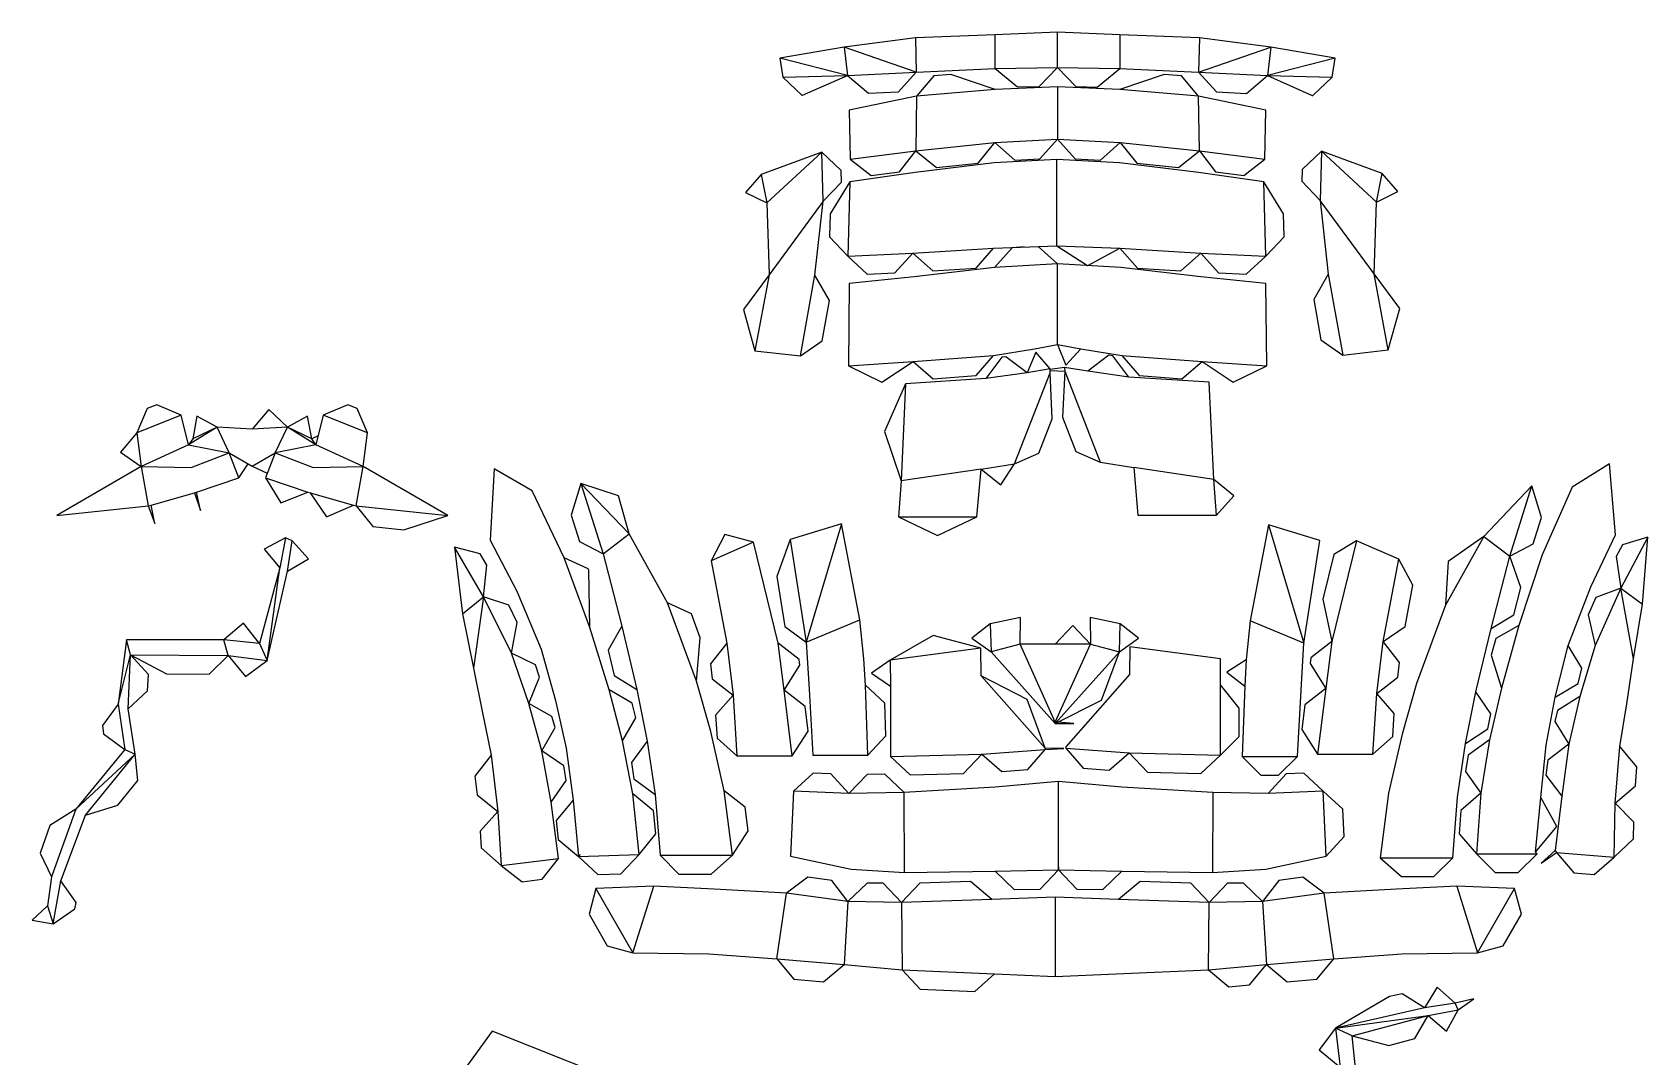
# Model space of a CAD drawing. Extents: x 10 to 441, y 14 to 800.
# Drawn here: x 10.5 to 440.8, y 527.2 to 800.1 of the extents above; entities that cross this region are included whole.
import ezdxf

# ---------------------------------------------------------------- set-up
doc = ezdxf.new("R2010")
doc.units = 0
doc.header["$MEASUREMENT"] = 0
for name, color, linetype in [('CutLine', 1, 'Continuous'), ('MountainLine', 5, 'Continuous'), ('ValleyLine', 5, 'Continuous')]:
    doc.layers.add(name, color=color, linetype=linetype)

msp = doc.modelspace()

# ---------------------------------------------------------------- linework, layer by layer
at = {"layer": 'CutLine', "linetype": 'Continuous'}
for p, q in [((226.68, 796.12), (209.6, 793.18)), ((245.7, 798.63), (226.68, 796.12)), ((266.91, 799.43), (245.7, 798.63)), ((283.53, 800.07), (266.91, 799.43)), ((300.15, 799.43), (283.53, 800.07)), ((321.36, 798.61), (300.15, 799.43)), ((340.39, 796.09), (321.36, 798.61)), ((357.47, 793.15), (340.39, 796.09)), ((209.6, 793.18), (210.36, 788.16)), ((356.7, 788.14), (357.47, 793.15)), ((210.36, 788.16), (215.46, 783.28)), ((215.63, 783.28), (227.59, 788.55)), ((227.59, 788.55), (233.18, 783.83)), ((241.18, 784.24), (245.92, 789.49)), ((245.92, 789.49), (266.91, 790.39)), ((250.57, 788.44), (246.02, 783.03)), ((255.16, 788.83), (250.57, 788.44)), ((266.94, 784.83), (255.16, 788.83)), ((266.91, 790.39), (272.91, 785.5)), ((278.62, 785.6), (283.53, 790.69)), ((283.53, 790.68), (288.43, 785.6)), ((294.15, 785.49), (300.15, 790.39)), ((300.15, 790.39), (321.13, 789.48)), ((311.95, 788.83), (300.16, 784.83)), ((316.54, 788.44), (311.95, 788.83)), ((321.09, 783.03), (316.54, 788.44)), ((321.13, 789.48), (325.87, 784.22)), ((333.88, 783.81), (339.47, 788.53)), ((339.47, 788.53), (351.43, 783.26)), ((351.59, 783.25), (356.7, 788.14)), ((215.46, 783.28), (215.63, 783.28)), ((233.18, 783.83), (241.18, 784.24)), ((283.55, 785.55), (266.94, 784.83)), ((272.91, 785.5), (278.62, 785.6)), ((300.16, 784.83), (283.55, 785.55)), ((288.43, 785.6), (294.15, 785.49)), ((325.87, 784.22), (333.88, 783.81)), ((351.43, 783.26), (351.59, 783.25)), ((246.02, 783.03), (228.04, 779.32)), ((228.04, 779.32), (228.34, 766.25)), ((339.07, 779.32), (321.09, 783.03)), ((338.78, 766.25), (339.07, 779.32)), ((262.45, 765.24), (266.88, 770.75)), ((266.88, 770.75), (272.14, 766.02)), ((278.82, 766.37), (283.55, 771.62)), ((283.55, 771.62), (288.29, 766.37)), ((294.98, 766.02), (300.23, 770.75)), ((300.23, 770.75), (304.66, 765.24)), ((220.79, 768.13), (204.6, 762.2)), ((225.9, 763.24), (220.79, 768.13)), ((228.34, 766.25), (233.93, 761.92)), ((241.44, 762.87), (245.77, 768.46)), ((245.77, 768.46), (251.29, 764.03)), ((283.36, 766.2), (266.69, 765.27)), ((272.14, 766.02), (278.82, 766.37)), ((300.03, 765.27), (283.36, 766.2)), ((288.29, 766.37), (294.98, 766.02)), ((315.82, 764.03), (321.33, 768.46)), ((321.33, 768.46), (325.66, 762.87)), ((333.19, 761.92), (338.78, 766.25)), ((353.84, 768.36), (348.72, 763.48)), ((370.02, 762.44), (353.84, 768.36)), ((204.6, 762.2), (200.45, 757.43)), ((225.97, 760.17), (225.9, 763.24)), ((245.61, 762.74), (228.21, 760.23)), ((233.93, 761.92), (241.44, 762.87)), ((266.69, 765.27), (245.61, 762.74)), ((251.29, 764.03), (262.45, 765.24)), ((321.1, 762.74), (300.03, 765.27)), ((304.66, 765.24), (315.82, 764.03)), ((338.51, 760.23), (321.1, 762.74)), ((325.66, 762.87), (333.19, 761.92)), ((348.72, 763.48), (348.65, 760.4)), ((374.17, 757.68), (370.02, 762.44)), ((200.45, 757.43), (206.11, 754.63)), ((221.09, 755.06), (225.97, 760.17)), ((228.21, 760.23), (222.98, 751.73)), ((343.74, 751.74), (338.51, 760.23)), ((348.65, 760.4), (353.54, 755.29)), ((368.52, 754.86), (374.17, 757.68)), ((206.11, 754.63), (206.7, 735.48)), ((218.94, 735.37), (221.09, 755.06)), ((353.54, 755.29), (355.68, 735.61)), ((367.92, 735.71), (368.52, 754.86)), ((222.98, 751.73), (222.81, 745.57)), ((343.91, 745.57), (343.74, 751.74)), ((222.81, 745.57), (227.67, 740.43)), ((339.04, 740.44), (343.91, 745.57)), ((227.67, 740.43), (232.89, 735.66)), ((240.26, 735.99), (245.04, 741.21)), ((245.04, 741.21), (250.35, 736.54)), ((261.86, 737.27), (266.53, 742.58)), ((266.53, 742.58), (283.35, 743.19)), ((271.46, 742.68), (266.77, 737.38)), ((274.7, 742.88), (271.46, 742.68)), ((283.57, 738.41), (278.37, 743.01)), ((283.36, 743.19), (291.54, 737.92)), ((291.65, 737.92), (300.19, 742.58)), ((300.19, 742.58), (304.86, 737.27)), ((316.38, 736.54), (321.69, 741.21)), ((321.69, 741.21), (326.46, 735.99)), ((333.82, 735.66), (339.04, 740.44)), ((232.89, 735.66), (240.26, 735.99)), ((266.77, 737.38), (245.38, 734.89)), ((250.35, 736.54), (261.86, 737.27)), ((300.38, 737.38), (283.57, 738.41)), ((321.77, 734.89), (300.38, 737.38)), ((304.86, 737.27), (316.38, 736.54)), ((326.46, 735.99), (333.82, 735.66)), ((206.7, 735.48), (199.91, 726.25)), ((222.81, 728.63), (218.94, 735.37)), ((228.09, 733.12), (227.84, 711.26)), ((245.38, 734.89), (228.09, 733.12)), ((339.06, 733.12), (321.77, 734.89)), ((339.31, 711.26), (339.06, 733.12)), ((355.68, 735.61), (351.81, 728.87)), ((374.71, 726.48), (367.92, 735.71)), ((220.89, 717.9), (222.81, 728.63)), ((351.81, 728.87), (353.73, 718.13)), ((199.91, 726.25), (202.95, 715.2)), ((371.67, 715.44), (374.71, 726.48)), ((202.95, 715.2), (215.09, 713.86)), ((215.09, 713.86), (220.89, 717.9)), ((266.48, 714), (277.42, 715.76)), ((277.75, 714.83), (275.45, 709.39)), ((277.42, 715.76), (283.57, 716.9)), ((281.63, 710.38), (277.75, 714.83)), ((283.57, 716.9), (285.74, 711.42)), ((285.74, 711.42), (289.73, 715.76)), ((289.73, 715.76), (300.68, 714)), ((353.73, 718.13), (359.54, 714.09)), ((359.54, 714.09), (371.67, 715.44)), ((227.84, 711.26), (236.79, 706.84)), ((236.79, 706.84), (245.09, 712.4)), ((245.09, 712.4), (250.44, 707.79)), ((261.86, 708.64), (266.48, 714)), ((268.72, 713.49), (264.48, 707.83)), ((269.8, 713.64), (268.72, 713.49)), ((275.45, 709.39), (269.8, 713.64)), ((281.58, 709.35), (281.63, 710.38)), ((285.41, 710.79), (281.62, 710.22)), ((291.6, 709.8), (285.41, 710.79)), ((297.25, 714.05), (291.6, 709.8)), ((298.33, 713.9), (297.25, 714.05)), ((302.57, 708.24), (298.33, 713.9)), ((300.68, 714), (305.29, 708.64)), ((316.7, 707.79), (322.06, 712.4)), ((322.06, 712.4), (330.36, 706.84)), ((330.36, 706.84), (339.31, 711.26)), ((243.07, 706.46), (237.49, 693.73)), ((264.48, 707.83), (243.07, 706.46)), ((250.44, 707.79), (261.86, 708.64)), ((282.16, 697.09), (281.58, 709.35)), ((281.61, 709.98), (285.46, 709.76)), ((285.46, 709.76), (284.88, 697.51)), ((323.97, 706.87), (302.57, 708.24)), ((305.29, 708.64), (316.7, 707.79)), ((325.15, 680.96), (323.97, 706.87)), ((41.09, 699.86), (38.32, 693.35)), ((43.6, 700.87), (41.09, 699.86)), ((50.11, 698.1), (43.6, 700.87)), ((52.04, 690.21), (50.11, 698.1)), ((54.26, 697.8), (53.2, 691.73)), ((59.67, 694.86), (54.26, 697.8)), ((73.45, 699.61), (69.03, 694.38)), ((78.39, 694.86), (73.45, 699.61)), ((83.8, 697.8), (78.39, 694.86)), ((84.87, 691.73), (83.8, 697.8)), ((87.95, 698.1), (86.02, 690.21)), ((94.46, 700.87), (87.95, 698.1)), ((96.97, 699.85), (94.46, 700.87)), ((99.74, 693.35), (96.97, 699.85)), ((284.88, 697.51), (288.45, 688.38)), ((38.32, 693.35), (33.92, 688.24)), ((69.03, 694.38), (59.67, 694.86)), ((98.6, 684.39), (99.74, 693.35)), ((237.49, 693.73), (241.9, 680.55)), ((278.6, 687.97), (282.16, 697.09)), ((53.2, 691.73), (52.04, 690.21)), ((86.6, 692.6), (84.87, 691.73)), ((39.45, 684.39), (16.95, 671.38)), ((33.92, 688.24), (39.45, 684.4)), ((62.91, 688.01), (69.03, 684.46)), ((65.48, 681.42), (67.92, 685.11)), ((69.03, 684.46), (73.05, 682.62)), ((75.15, 688.01), (72.59, 681.42)), ((121.11, 671.39), (98.61, 684.38)), ((268.46, 679.48), (272.12, 685.14)), ((272.12, 685.14), (278.6, 687.97)), ((288.45, 688.38), (294.93, 685.55)), ((294.93, 685.55), (303.84, 684.1)), ((430.57, 685.11), (420.62, 678.89)), ((432.22, 666.18), (430.57, 685.11)), ((54.18, 677.57), (65.48, 681.42)), ((72.59, 681.42), (76.62, 674.76)), ((133.52, 683.8), (132.44, 664.82)), ((143.65, 677.88), (133.52, 683.8)), ((156.6, 679.91), (154.01, 671.44)), ((166.63, 676.61), (156.6, 679.91)), ((241.9, 680.55), (241.15, 671.03)), ((262.06, 671.03), (263.21, 683.69)), ((263.21, 683.69), (268.46, 679.48)), ((303.84, 684.1), (304.98, 671.44)), ((330.51, 676.59), (325.15, 680.96)), ((42.1, 674.14), (53.63, 677.42)), ((53.63, 677.42), (55.25, 672.68)), ((55.25, 672.68), (54.18, 677.57)), ((76.62, 674.76), (83.88, 677.57)), ((83.88, 677.57), (84.43, 677.42)), ((84.43, 677.42), (88.83, 670.97)), ((152.13, 660.11), (143.65, 677.88)), ((169.42, 666.43), (166.63, 676.61)), ((325.9, 671.44), (330.51, 676.59)), ((409.91, 679.27), (397.09, 665.79)), ((412.49, 670.8), (409.91, 679.27)), ((420.62, 678.89), (412.69, 660.87)), ((16.95, 671.38), (41.35, 673.93)), ((41.35, 673.93), (43.08, 669.22)), ((43.08, 669.22), (42.1, 674.14)), ((88.83, 670.97), (95.97, 674.14)), ((95.97, 674.14), (96.71, 673.93)), ((96.71, 673.93), (101.16, 668.44)), ((109.46, 667.57), (121.11, 671.39)), ((154.01, 671.44), (156.23, 664.39)), ((304.98, 671.44), (325.9, 671.44)), ((101.16, 668.44), (109.46, 667.57)), ((226.05, 669.12), (212.33, 664.97)), ((230.9, 643.55), (226.05, 669.12)), ((241.15, 671.03), (251.6, 666.03)), ((251.6, 666.03), (262.06, 671.03)), ((339.76, 668.84), (334.9, 643.28)), ((353.47, 664.69), (339.76, 668.84)), ((410.28, 663.76), (412.49, 670.8)), ((77.91, 665.41), (72.25, 662.34)), ((79.66, 664.64), (77.91, 665.41)), ((83.99, 659.83), (79.66, 664.64)), ((129.76, 661.12), (122.93, 662.92)), ((122.93, 662.92), (125.05, 645.15)), ((132.44, 664.82), (139.48, 651.19)), ((156.23, 664.39), (162.49, 661.12)), ((179.62, 648.11), (169.42, 666.43)), ((194.9, 666.32), (191.3, 659.27)), ((202.53, 664.21), (194.9, 666.32)), ((209.12, 637.34), (202.53, 664.21)), ((212.33, 664.97), (208.82, 655.12)), ((349.17, 637.36), (353.47, 664.69)), ((363.21, 664.62), (357.16, 660.95)), ((374.44, 659.68), (363.21, 664.62)), ((397.09, 665.79), (387.62, 659.06)), ((404.01, 660.49), (410.28, 663.76)), ((425.61, 652.34), (432.22, 666.18)), ((434.01, 663.49), (432.37, 660.39)), ((440.76, 665.58), (434.01, 663.49)), ((439.38, 647.73), (440.76, 665.58)), ((72.25, 662.34), (76.42, 657.43)), ((78.44, 656.51), (83.99, 659.83)), ((131.53, 658.09), (129.76, 661.12)), ((158.54, 657.14), (152.13, 660.11)), ((162.49, 661.12), (167.49, 641.91)), ((191.3, 659.27), (195.45, 637.37)), ((357.16, 660.95), (354.25, 649.08)), ((378.23, 652.83), (374.44, 659.68)), ((387.62, 659.06), (386.89, 647.47)), ((407.01, 652.15), (404.01, 660.49)), ((412.69, 660.87), (406.43, 642.04)), ((432.37, 660.39), (433.6, 652.01)), ((76.42, 657.43), (70.97, 637.24)), ((73.02, 632.76), (78.44, 656.51)), ((130.64, 649.67), (131.53, 658.09)), ((158.68, 656.77), (158.54, 657.14)), ((158.97, 641.48), (158.68, 656.77)), ((208.82, 655.12), (210.91, 641.8)), ((139.48, 651.19), (145.97, 635.78)), ((376.13, 641.76), (378.23, 652.83)), ((405.12, 644.86), (407.01, 652.15)), ((419.59, 636.74), (425.61, 652.34)), ((433.6, 652.01), (426.99, 649.5)), ((137.35, 647.43), (130.64, 649.67)), ((139.63, 642.88), (137.35, 647.43)), ((186.04, 645.15), (179.62, 648.11)), ((354.25, 649.08), (356.62, 637.75)), ((386.89, 647.47), (379.17, 626.56)), ((426.99, 649.5), (424.9, 644.85)), ((437.01, 633.16), (439.38, 647.73)), ((66.73, 642.71), (61.47, 638.22)), ((70.97, 637.24), (66.73, 642.71)), ((125.05, 645.15), (128.02, 630.69)), ((138.13, 634.71), (139.63, 642.88)), ((164.12, 624.93), (158.97, 641.48)), ((167.49, 641.91), (163.88, 635.45)), ((188.4, 638.76), (186.04, 645.15)), ((210.91, 641.8), (216.63, 637.64)), ((232, 633.14), (230.9, 643.55)), ((265.64, 642.51), (260.75, 638.64)), ((273.68, 644.22), (265.64, 642.51)), ((273.57, 637.03), (273.68, 644.22)), ((287.66, 642.06), (282.94, 637.1)), ((292.31, 637.03), (287.66, 642.06)), ((292.21, 644.22), (292.31, 637.03)), ((300.26, 642.51), (292.21, 644.22)), ((305.15, 638.64), (300.26, 642.51)), ((334.9, 643.28), (333.81, 632.86)), ((370.28, 637.78), (376.13, 641.76)), ((395.02, 624.4), (399.03, 641.28)), ((399.03, 641.28), (405.12, 644.86)), ((406.43, 642.04), (400.27, 638.56)), ((424.9, 644.85), (426.75, 636.76)), ((35.53, 638.22), (33.33, 621.08)), ((61.47, 638.22), (35.53, 638.22)), ((187.34, 627.2), (188.4, 638.76)), ((195.45, 637.37), (191.09, 631.8)), ((214.72, 633.02), (209.12, 637.34)), ((216.63, 637.64), (217.37, 625.07)), ((250.42, 639.39), (239.01, 632.84)), ((263.15, 636.04), (250.42, 639.39)), ((260.75, 638.64), (265.85, 635.07)), ((282.94, 637.1), (273.57, 637.03)), ((300.04, 635.07), (305.15, 638.64)), ((348.42, 624.79), (349.17, 637.36)), ((356.62, 637.75), (351.02, 633.44)), ((374.65, 632.22), (370.28, 637.78)), ((400.27, 638.56), (399.05, 634.16)), ((41.37, 628.99), (36.6, 634.21)), ((36.6, 634.21), (46.21, 629.14)), ((57.59, 629.06), (62.62, 634.03)), ((62.62, 634.03), (67.22, 628.43)), ((67.22, 628.43), (73.02, 632.76)), ((144.48, 631.6), (138.13, 634.71)), ((145.97, 635.78), (149.84, 622.11)), ((163.88, 635.45), (165.46, 628.75)), ((214.92, 631.49), (214.72, 633.02)), ((232.36, 626.18), (232, 633.14)), ((239.01, 632.84), (234.03, 629.31)), ((263.24, 628.6), (263.15, 636.04)), ((265.85, 635.07), (282.93, 615.95)), ((295.23, 622.18), (300.04, 635.07)), ((302.85, 636.39), (302.77, 628.95)), ((327, 633.18), (302.85, 636.39)), ((326.95, 626.21), (327, 633.18)), ((333.81, 632.86), (328.63, 629.64)), ((351.02, 633.44), (350.82, 631.9)), ((399.05, 634.16), (401.78, 625.33)), ((423.23, 630.66), (419.59, 636.74)), ((426.75, 636.76), (422.71, 623.13)), ((435.17, 621.19), (437.01, 633.16)), ((41.18, 624.66), (41.37, 628.99)), ((46.21, 629.14), (57.59, 629.06)), ((128.02, 630.69), (130.35, 618.81)), ((142.72, 621.26), (145.6, 628.32)), ((145.6, 628.32), (144.48, 631.6)), ((165.46, 628.75), (171.48, 625.04)), ((191.09, 631.8), (191.57, 627.86)), ((210.73, 624.85), (214.92, 631.49)), ((234.03, 629.31), (239.06, 625.87)), ((275.48, 622.32), (263.24, 628.6)), ((302.77, 628.95), (285.76, 609.76)), ((328.63, 629.64), (333.44, 625.9)), ((350.82, 631.9), (355, 625.26)), ((368.6, 623.91), (374.17, 628.27)), ((374.17, 628.27), (374.65, 632.22)), ((422.21, 626.59), (423.23, 630.66)), ((35.96, 619.89), (41.18, 624.66)), ((170.22, 621.35), (164.12, 624.93)), ((171.48, 625.04), (174.26, 611.26)), ((191.2, 613.77), (187.34, 627.2)), ((191.57, 627.86), (197.14, 623.5)), ((216.31, 620.51), (210.73, 624.85)), ((217.37, 625.07), (218.34, 607.47)), ((237.54, 621.37), (232.36, 626.18)), ((239.06, 625.87), (239.06, 607.15)), ((331.95, 620.03), (326.95, 626.21)), ((333.44, 625.9), (332.75, 607.19)), ((347.45, 607.19), (348.42, 624.79)), ((355, 625.26), (349.42, 620.92)), ((379.17, 626.56), (375.32, 613.13)), ((398.94, 618.51), (395.02, 624.4)), ((401.78, 625.33), (398.66, 611.63)), ((416.15, 622.95), (422.21, 626.59)), ((33.33, 621.08), (29.11, 615.4)), ((37.81, 607.77), (35.96, 619.89)), ((148.88, 617.79), (142.72, 621.26)), ((149.84, 622.11), (152.7, 609.38)), ((171.24, 617.43), (170.22, 621.35)), ((197.14, 623.5), (192.47, 618.19)), ((217.13, 613.89), (216.31, 620.51)), ((237.86, 612.65), (237.54, 621.37)), ((280.24, 609.41), (275.48, 622.32)), ((282.95, 615.95), (295.23, 622.18)), ((331.95, 612.49), (331.95, 620.03)), ((349.42, 620.92), (348.6, 614.3)), ((373.27, 618.6), (368.6, 623.91)), ((413.68, 610.14), (416.15, 622.95)), ((422.71, 623.13), (416.7, 619.41)), ((433.31, 609.78), (435.17, 621.19)), ((29.11, 615.4), (29.44, 613.21)), ((130.35, 618.81), (132.69, 607.49)), ((149.7, 614.86), (148.88, 617.79)), ((167.66, 611.33), (171.24, 617.43)), ((192.47, 618.19), (192.86, 612.03)), ((282.93, 615.95), (282.95, 615.95)), ((282.94, 616.33), (282.95, 615.95)), ((282.95, 615.95), (287.93, 615.98)), ((287.93, 615.98), (283.61, 616.28)), ((372.87, 612.44), (373.27, 618.6)), ((398.14, 614.54), (398.94, 618.51)), ((416.7, 619.41), (416.01, 616.45)), ((416.01, 616.45), (419.73, 610.44)), ((29.44, 613.21), (35.11, 609)), ((146.22, 608.7), (149.7, 614.86)), ((170.41, 597.16), (167.66, 611.33)), ((174.26, 611.26), (170.06, 605.57)), ((194.74, 597.99), (191.2, 613.77)), ((192.86, 612.03), (198.17, 607.36)), ((212.9, 607.36), (217.13, 613.89)), ((233.05, 607.47), (237.86, 612.65)), ((326.95, 607.49), (331.95, 612.49)), ((348.6, 614.3), (352.83, 607.77)), ((367.56, 607.77), (372.87, 612.44)), ((375.32, 613.13), (371.76, 597.35)), ((392.25, 610.63), (398.14, 614.54)), ((398.66, 611.63), (392.92, 607.5)), ((35.11, 609), (22.01, 593.08)), ((38.53, 600.73), (37.81, 607.77)), ((132.69, 607.49), (128.31, 601.93)), ((152.01, 604.64), (146.22, 608.7)), ((152.7, 609.38), (154.52, 595.53)), ((198.17, 607.36), (212.9, 607.36)), ((218.34, 607.47), (233.05, 607.47)), ((239.06, 607.15), (244.32, 602.28)), ((258.48, 602.63), (263.35, 607.76)), ((263.35, 607.76), (268.71, 603.14)), ((275.63, 603.66), (280.24, 609.02)), ((285.24, 609.26), (280.24, 609.41)), ((280.24, 609.02), (285.24, 609.26)), ((285.76, 609.76), (285.75, 609.37)), ((285.75, 609.37), (290.37, 604.01)), ((297.3, 603.49), (302.66, 608.1)), ((302.66, 608.1), (307.53, 602.98)), ((321.69, 602.62), (326.95, 607.49)), ((332.75, 607.19), (337.75, 602.19)), ((342.45, 602.19), (347.45, 607.19)), ((352.83, 607.77), (367.56, 607.77)), ((390.09, 596.35), (392.25, 610.63)), ((392.92, 607.5), (392.21, 603.12)), ((412.29, 596.24), (413.68, 610.14)), ((419.73, 610.44), (414.12, 606.14)), ((437.91, 604.41), (433.31, 609.78)), ((152.7, 600.73), (152.01, 604.64)), ((170.06, 605.57), (170.72, 601.19)), ((218.44, 602.69), (213.24, 597.9)), ((223.17, 602.5), (218.44, 602.69)), ((227.96, 597.3), (223.17, 602.5)), ((237.58, 602.46), (232.87, 602.38)), ((242.67, 597.55), (237.58, 602.46)), ((244.32, 602.28), (258.48, 602.63)), ((268.71, 603.14), (275.63, 603.66)), ((290.37, 604.01), (297.3, 603.49)), ((307.53, 602.98), (321.69, 602.62)), ((344.43, 602.5), (339.64, 597.3)), ((349.16, 602.69), (344.43, 602.5)), ((354.36, 597.9), (349.16, 602.69)), ((392.21, 603.12), (396.34, 597.38)), ((414.12, 606.14), (413.6, 602.2)), ((437.51, 599.35), (437.91, 604.41)), ((33.2, 594.18), (38.53, 600.73)), ((128.31, 601.93), (128.92, 596.9)), ((148.64, 594.94), (152.7, 600.73)), ((170.72, 601.19), (176.41, 596.99)), ((232.87, 602.38), (227.96, 597.3)), ((266.93, 598.97), (242.67, 597.55)), ((283.8, 600.48), (266.93, 598.97)), ((300.68, 598.97), (283.8, 600.48)), ((324.94, 597.55), (300.68, 598.97)), ((337.75, 602.19), (342.45, 602.19)), ((413.6, 602.2), (417.89, 596.59)), ((432.14, 594.76), (437.51, 599.35)), ((24.58, 591.5), (33.2, 594.18)), ((128.92, 596.9), (134.47, 592.52)), ((150.63, 580.01), (148.64, 594.94)), ((154.52, 595.53), (150.03, 590.07)), ((175.91, 592.7), (170.41, 597.16)), ((176.41, 596.99), (177.68, 580.82)), ((200.35, 593.68), (194.74, 597.99)), ((213.24, 597.9), (212.45, 580.61)), ((339.64, 597.3), (324.94, 597.55)), ((359.58, 593.13), (354.36, 597.9)), ((371.76, 597.35), (369.52, 580.19)), ((388.82, 580.19), (390.09, 596.35)), ((396.34, 597.38), (390.99, 592.76)), ((416.57, 588.49), (412.29, 596.24)), ((417.89, 596.59), (416.13, 582.08)), ((437.04, 589.67), (432.14, 594.76)), ((22.01, 593.08), (15.15, 588.76)), ((18.08, 574.06), (24.58, 591.5)), ((134.47, 592.52), (129.78, 587.23)), ((150.03, 590.07), (150.52, 585.03)), ((176.55, 586.52), (175.91, 592.7)), ((201.18, 587.32), (200.35, 593.68)), ((359.91, 585.83), (359.58, 593.13)), ((390.99, 592.76), (390.53, 586.57)), ((436.96, 585.21), (437.04, 589.67)), ((15.15, 588.76), (12.52, 581.44)), ((129.78, 587.23), (130.05, 582.78)), ((172.1, 581.03), (176.55, 586.52)), ((196.99, 580.82), (201.18, 587.32)), ((355.14, 580.61), (359.91, 585.83)), ((390.53, 586.57), (395.15, 581.21)), ((410.89, 581.69), (416.57, 588.49)), ((12.52, 581.44), (15.53, 575.05)), ((130.05, 582.78), (135.34, 578.09)), ((150.52, 585.03), (155.98, 580.54)), ((167.25, 575.88), (172.1, 581.03)), ((395.15, 581.21), (400.15, 576.21)), ((406.28, 576.21), (411.28, 581.21)), ((411.28, 581.21), (410.89, 581.69)), ((416.13, 582.08), (412.4, 578.73)), ((412.4, 578.73), (416.51, 581.59)), ((416.51, 581.59), (421.07, 576.19)), ((431.87, 580.3), (436.96, 585.21)), ((135.34, 578.09), (140.92, 573.75)), ((146.3, 574.43), (150.63, 580.01)), ((155.98, 580.54), (161.13, 575.69)), ((177.68, 580.82), (182.68, 575.82)), ((191.31, 575.82), (196.99, 580.82)), ((212.45, 580.61), (228.58, 577.12)), ((228.58, 577.12), (242.81, 576.22)), ((278.9, 571.83), (283.79, 576.94)), ((283.79, 577.29), (283.8, 577.69)), ((283.8, 577.29), (283.79, 577.29)), ((283.79, 577.29), (283.8, 577.29)), ((283.79, 576.94), (283.81, 576.94)), ((283.8, 577.29), (283.81, 576.94)), ((283.81, 576.94), (288.7, 571.83)), ((324.8, 576.22), (339.02, 577.12)), ((339.02, 577.12), (355.14, 580.61)), ((369.52, 580.19), (375.2, 575.19)), ((383.82, 575.19), (388.82, 580.19)), ((426.47, 575.74), (431.87, 580.3)), ((15.53, 575.05), (14.53, 567.39)), ((22.1, 568.24), (18.08, 574.06)), ((140.92, 573.75), (146.3, 574.43)), ((176.01, 572.63), (160.61, 571.97)), ((161.13, 575.69), (167.25, 575.88)), ((192.11, 571.83), (176.01, 572.63)), ((182.68, 575.82), (191.31, 575.82)), ((217.01, 575), (211.39, 570.71)), ((223.45, 574.14), (217.01, 575)), ((227.74, 568.52), (223.45, 574.14)), ((232.83, 573.44), (227.74, 568.52)), ((237.09, 573.37), (232.83, 573.44)), ((242, 568.28), (237.09, 573.37)), ((246.85, 573.43), (242, 568.28)), ((242.81, 576.22), (266.91, 576.57)), ((260.33, 573.84), (246.85, 573.43)), ((266.09, 569.01), (260.33, 573.84)), ((266.91, 576.57), (272.02, 571.68)), ((295.58, 571.68), (300.69, 576.57)), ((305.59, 573.84), (299.83, 569.01)), ((300.69, 576.57), (324.8, 576.22)), ((319.09, 573.43), (305.59, 573.84)), ((323.93, 568.28), (319.09, 573.43)), ((328.85, 573.37), (323.93, 568.28)), ((333.1, 573.44), (328.85, 573.37)), ((338.18, 568.52), (333.1, 573.44)), ((342.47, 574.14), (338.18, 568.52)), ((348.92, 575), (342.47, 574.14)), ((354.54, 570.71), (348.92, 575)), ((389.92, 572.63), (373.81, 571.84)), ((375.2, 575.19), (383.82, 575.19)), ((405.32, 571.97), (389.92, 572.63)), ((400.15, 576.21), (406.28, 576.21)), ((421.07, 576.19), (426.47, 575.74)), ((21.79, 566.54), (22.1, 568.24)), ((160.61, 571.97), (158.77, 565.14)), ((211.39, 570.71), (192.11, 571.83)), ((282.96, 569.66), (266.09, 569.01)), ((272.02, 571.68), (278.9, 571.83)), ((299.83, 569.01), (282.96, 569.66)), ((288.7, 571.83), (295.58, 571.68)), ((373.81, 571.84), (354.54, 570.71)), ((407.16, 565.15), (405.32, 571.97)), ((14.53, 567.39), (10.45, 563.54)), ((15.97, 562.53), (21.79, 566.54)), ((158.77, 565.14), (163.63, 556.68)), ((402.3, 556.69), (407.16, 565.15)), ((10.45, 563.54), (15.97, 562.53)), ((163.63, 556.68), (170.46, 554.84)), ((395.47, 554.84), (402.3, 556.69)), ((170.46, 554.84), (190.69, 554.54)), ((190.69, 554.54), (208.77, 553.24)), ((208.77, 553.24), (213.32, 547.83)), ((221.24, 547.15), (226.69, 551.7)), ((226.69, 551.7), (242.17, 550.36)), ((334.68, 546.28), (339.23, 551.7)), ((339.23, 551.7), (344.69, 547.15)), ((352.61, 547.83), (357.16, 553.24)), ((357.16, 553.24), (375.25, 554.54)), ((375.25, 554.54), (395.47, 554.84)), ((213.32, 547.83), (221.24, 547.15)), ((242.17, 550.36), (246.95, 545.15)), ((261.51, 544.51), (266.73, 549.29)), ((266.73, 549.29), (282.96, 548.58)), ((282.96, 548.58), (299.2, 549.29)), ((299.2, 549.29), (323.76, 550.36)), ((323.76, 550.36), (329.17, 545.81)), ((344.69, 547.15), (352.61, 547.83)), ((246.95, 545.15), (261.51, 544.51)), ((329.17, 545.81), (334.68, 546.28)), ((371.97, 543.17), (357.59, 534.77)), ((375.36, 543.94), (371.97, 543.17)), ((381.34, 540.18), (375.36, 543.94)), ((384.67, 545.74), (381.34, 540.18)), ((389.48, 541.4), (384.67, 545.74)), ((394.44, 542.55), (389.48, 541.4)), ((390.25, 539.66), (394.44, 542.55)), ((378.75, 532.04), (382.27, 538.17)), ((382.27, 538.17), (387.18, 534)), ((387.18, 534), (390.25, 539.66)), ((132.98, 534.02), (112.65, 505.97)), ((223.29, 498.02), (132.98, 534.02)), ((357.59, 534.77), (353.26, 528.97)), ((362.07, 532.72), (371.79, 530.16)), ((363.05, 523.22), (362.07, 532.72)), ((371.79, 530.16), (378.75, 532.04)), ((353.26, 528.97), (358.85, 524.37))]:
    msp.add_line(p, q, dxfattribs=at)
at = {"layer": 'MountainLine', "linetype": 'Continuous'}
for p, q in [((226.68, 796.12), (227.59, 788.55)), ((245.7, 798.63), (245.92, 789.49)), ((266.91, 790.39), (266.91, 799.43)), ((283.53, 791.07), (283.53, 800.07)), ((300.15, 799.43), (300.15, 790.39)), ((321.36, 798.61), (321.13, 789.48)), ((340.39, 796.09), (339.47, 788.53)), ((210.36, 788.16), (227.59, 788.55)), ((227.59, 788.55), (245.92, 789.49)), ((266.91, 790.39), (283.53, 790.69)), ((283.53, 790.69), (283.53, 791.07)), ((283.53, 790.69), (300.15, 790.39)), ((321.13, 789.48), (339.47, 788.53)), ((339.47, 788.53), (356.7, 788.14)), ((266.94, 784.83), (246.02, 783.03)), ((283.55, 785.55), (283.55, 771.97)), ((321.09, 783.03), (300.16, 784.83)), ((246.02, 783.03), (245.77, 768.46)), ((321.33, 768.46), (321.09, 783.03)), ((245.77, 768.46), (266.88, 770.75)), ((266.88, 770.75), (283.55, 771.62)), ((283.55, 771.97), (283.55, 771.62)), ((283.55, 771.62), (300.23, 770.75)), ((300.23, 770.75), (321.33, 768.46)), ((206.11, 754.63), (220.79, 768.13)), ((221.09, 755.06), (220.79, 768.13)), ((228.34, 766.25), (245.77, 768.46)), ((283.36, 743.69), (283.36, 766.2)), ((321.33, 768.46), (338.78, 766.25)), ((353.84, 768.36), (353.54, 755.29)), ((353.84, 768.36), (368.52, 754.86)), ((204.6, 762.2), (206.11, 754.63)), ((368.52, 754.86), (370.02, 762.44)), ((228.21, 760.23), (227.67, 740.43)), ((339.04, 740.44), (338.51, 760.23)), ((221.09, 755.06), (206.7, 735.48)), ((367.92, 735.71), (353.54, 755.29)), ((227.67, 740.43), (245.04, 741.21)), ((245.04, 741.21), (266.53, 742.58)), ((283.36, 743.19), (283.36, 743.69)), ((283.36, 743.19), (300.19, 742.58)), ((300.19, 742.58), (321.69, 741.21)), ((321.69, 741.21), (339.04, 740.44)), ((283.57, 738.41), (266.77, 737.38)), ((283.57, 737.05), (283.57, 738.41)), ((283.57, 716.9), (283.57, 737.05)), ((206.7, 735.48), (202.95, 715.2)), ((215.09, 713.86), (218.94, 735.37)), ((355.68, 735.61), (359.54, 714.09)), ((371.67, 715.44), (367.92, 735.71)), ((283.57, 716.9), (289.73, 715.76)), ((227.84, 711.26), (245.09, 712.4)), ((245.09, 712.4), (266.48, 714)), ((281.63, 710.38), (275.45, 709.39)), ((285.41, 710.79), (285.46, 709.76)), ((300.68, 714), (322.06, 712.4)), ((322.06, 712.4), (339.31, 711.26)), ((243.07, 706.46), (241.9, 680.55)), ((275.45, 709.39), (264.48, 707.83)), ((302.57, 708.24), (291.6, 709.8)), ((38.32, 693.35), (39.45, 684.4)), ((59.67, 694.86), (52.04, 690.21)), ((62.91, 688.01), (59.67, 694.86)), ((75.15, 688.01), (78.39, 694.86)), ((86.02, 690.21), (78.39, 694.86)), ((52.04, 690.21), (62.91, 688.01)), ((86.02, 690.21), (75.15, 688.01)), ((39.45, 684.4), (52.79, 684.15)), ((39.45, 684.39), (41.35, 673.93)), ((52.79, 684.15), (62.91, 688.01)), ((65.48, 681.42), (62.91, 688.01)), ((69.03, 684.46), (75.15, 688.01)), ((75.15, 688.01), (85.27, 684.15)), ((85.27, 684.15), (98.61, 684.39)), ((96.71, 673.93), (98.61, 684.38)), ((263.21, 683.69), (272.12, 685.14)), ((72.59, 681.42), (83.88, 677.57)), ((156.6, 679.91), (162.49, 661.12)), ((263.21, 683.69), (241.9, 680.55)), ((325.15, 680.96), (303.84, 684.1)), ((325.9, 671.44), (325.15, 680.96)), ((53.63, 677.42), (54.18, 677.57)), ((84.43, 677.42), (95.97, 674.14)), ((404.01, 660.49), (409.91, 679.27)), ((41.35, 673.93), (42.1, 674.14)), ((96.71, 673.93), (121.11, 671.39)), ((241.15, 671.03), (262.06, 671.03)), ((77.91, 665.41), (76.42, 657.43)), ((162.49, 661.12), (169.42, 666.43)), ((212.33, 664.97), (216.63, 637.64)), ((363.21, 664.62), (356.62, 637.75)), ((397.09, 665.79), (404.01, 660.49)), ((158.97, 641.48), (152.13, 660.11)), ((370.28, 637.78), (374.44, 659.68)), ((399.03, 641.28), (404.01, 660.49)), ((433.6, 652.01), (426.75, 636.76)), ((433.6, 652.01), (439.38, 647.73)), ((125.05, 645.15), (130.64, 649.67)), ((138.13, 634.71), (130.64, 649.67)), ((187.34, 627.2), (179.62, 648.11)), ((167.49, 641.91), (171.48, 625.04)), ((216.63, 637.64), (230.9, 643.55)), ((349.17, 637.36), (334.9, 643.28)), ((406.43, 642.04), (401.78, 625.33)), ((62.62, 634.03), (61.47, 638.22)), ((70.97, 637.24), (61.47, 638.22)), ((70.97, 637.24), (73.02, 632.76)), ((195.45, 637.37), (197.14, 623.5)), ((210.73, 624.85), (209.12, 637.34)), ((273.57, 637.03), (265.85, 635.07)), ((282.94, 616.33), (273.57, 637.03)), ((282.94, 616.33), (292.31, 637.03)), ((292.31, 637.03), (300.04, 635.07)), ((356.62, 637.75), (355, 625.26)), ((368.6, 623.91), (370.28, 637.78)), ((33.33, 621.08), (36.6, 634.21)), ((142.72, 621.26), (138.13, 634.71)), ((239.01, 632.84), (239.06, 625.87)), ((333.81, 632.86), (333.44, 625.9)), ((416.15, 622.95), (419.59, 636.74)), ((167.66, 611.33), (164.12, 624.93)), ((212.9, 607.36), (210.73, 624.85)), ((233.05, 607.47), (232.36, 626.18)), ((326.95, 607.49), (326.95, 626.21)), ((355, 625.26), (352.83, 607.77)), ((392.25, 610.63), (395.02, 624.4)), ((33.33, 621.08), (35.11, 609)), ((146.22, 608.7), (142.72, 621.26)), ((197.14, 623.5), (198.17, 607.36)), ((367.56, 607.77), (368.6, 623.91)), ((422.71, 623.13), (419.73, 610.44)), ((282.93, 615.95), (282.94, 616.33)), ((174.26, 611.26), (176.41, 596.99)), ((398.66, 611.63), (396.34, 597.38)), ((37.81, 607.77), (22.01, 593.08)), ((35.11, 609), (37.81, 607.77)), ((132.69, 607.49), (134.47, 592.52)), ((148.64, 594.94), (146.22, 608.7)), ((239.06, 607.15), (263.35, 607.76)), ((263.35, 607.76), (280.24, 609.02)), ((280.24, 609.02), (280.24, 609.41)), ((285.75, 609.37), (302.66, 608.1)), ((302.66, 608.1), (326.95, 607.49)), ((332.75, 607.19), (347.45, 607.19)), ((419.73, 610.44), (417.89, 596.59)), ((432.14, 594.76), (433.31, 609.78)), ((283.8, 577.69), (283.8, 600.48)), ((154.52, 595.53), (155.98, 580.54)), ((172.1, 581.03), (170.41, 597.16)), ((196.99, 580.82), (194.74, 597.99)), ((227.96, 597.3), (213.24, 597.9)), ((242.67, 597.55), (227.96, 597.3)), ((242.81, 576.22), (242.67, 597.55)), ((324.94, 597.55), (324.8, 576.22)), ((354.36, 597.9), (339.64, 597.3)), ((355.14, 580.61), (354.36, 597.9)), ((396.34, 597.38), (395.15, 581.21)), ((410.89, 581.69), (412.29, 596.24)), ((431.87, 580.3), (432.14, 594.76)), ((22.01, 593.08), (15.53, 575.05)), ((134.47, 592.52), (135.34, 578.09)), ((156.37, 581.03), (155.98, 580.54)), ((416.13, 582.08), (416.51, 581.59)), ((416.51, 581.59), (431.87, 580.3)), ((135.34, 578.09), (150.63, 580.01)), ((177.68, 580.82), (196.99, 580.82)), ((266.91, 576.57), (283.79, 576.94)), ((283.79, 576.94), (283.79, 577.29)), ((283.8, 577.69), (283.8, 577.29)), ((283.81, 576.94), (300.69, 576.57)), ((369.52, 580.19), (388.82, 580.19)), ((170.46, 554.84), (176.01, 572.63)), ((389.92, 572.63), (395.47, 554.84)), ((160.61, 571.97), (170.46, 554.84)), ((208.77, 553.24), (211.39, 570.71)), ((227.74, 568.52), (211.39, 570.71)), ((227.74, 568.52), (226.69, 551.7)), ((242, 568.28), (227.74, 568.52)), ((266.09, 569.01), (242, 568.28)), ((242, 568.28), (242.17, 550.36)), ((282.96, 569.66), (282.96, 548.58)), ((323.93, 568.28), (299.83, 569.01)), ((323.76, 550.36), (323.93, 568.28)), ((338.18, 568.52), (323.93, 568.28)), ((354.54, 570.71), (338.18, 568.52)), ((338.18, 568.52), (339.23, 551.7)), ((357.16, 553.24), (354.54, 570.71)), ((395.47, 554.84), (405.32, 571.97)), ((14.53, 567.39), (15.97, 562.53)), ((208.77, 553.24), (226.69, 551.7)), ((323.76, 550.36), (339.23, 551.7)), ((339.23, 551.7), (357.16, 553.24)), ((242.17, 550.36), (266.73, 549.29)), ((362.07, 532.72), (382.27, 538.17)), ((382.27, 538.17), (390.25, 539.66)), ((362.07, 532.72), (357.59, 534.77))]:
    msp.add_line(p, q, dxfattribs=at)
at = {"layer": 'ValleyLine', "linetype": 'Continuous'}
for p, q in [((245.92, 789.49), (226.68, 796.12)), ((321.13, 789.48), (340.39, 796.09)), ((227.59, 788.55), (209.6, 793.18)), ((357.47, 793.15), (339.47, 788.53)), ((272.12, 685.14), (281.58, 709.35)), ((285.46, 709.76), (294.93, 685.55)), ((50.11, 698.1), (38.32, 693.35)), ((99.74, 693.35), (87.95, 698.1)), ((59.67, 694.86), (53.2, 691.73)), ((78.39, 694.86), (69.03, 694.38)), ((84.87, 691.73), (78.39, 694.86)), ((52.04, 690.21), (39.45, 684.4)), ((86.02, 690.21), (84.87, 691.73)), ((98.61, 684.39), (86.02, 690.21)), ((169.42, 666.43), (156.6, 679.91)), ((226.05, 669.12), (216.63, 637.64)), ((339.76, 668.84), (349.17, 637.36)), ((78.44, 656.51), (79.66, 664.64)), ((130.64, 649.67), (122.93, 662.92)), ((202.53, 664.21), (191.3, 659.27)), ((397.09, 665.79), (386.89, 647.47)), ((440.76, 665.58), (433.6, 652.01)), ((73.02, 632.76), (76.42, 657.43)), ((437.01, 633.16), (433.6, 652.01)), ((130.64, 649.67), (128.02, 630.69)), ((265.64, 642.51), (265.85, 635.07)), ((300.04, 635.07), (300.26, 642.51)), ((36.6, 634.21), (35.53, 638.22)), ((292.31, 637.03), (282.94, 637.1)), ((35.96, 619.89), (36.6, 634.21)), ((36.6, 634.21), (62.62, 634.03)), ((62.62, 634.03), (73.02, 632.76)), ((263.15, 636.04), (239.01, 632.84)), ((282.95, 615.95), (300.04, 635.07)), ((280.24, 609.41), (263.24, 628.6)), ((24.58, 591.5), (37.81, 607.77)), ((155.98, 580.54), (172.1, 581.03)), ((395.15, 581.21), (411.28, 581.21)), ((15.97, 562.53), (18.08, 574.06)), ((381.34, 540.18), (357.59, 534.77)), ((357.59, 534.77), (382.27, 538.17)), ((389.48, 541.4), (381.34, 540.18)), ((390.25, 539.66), (389.48, 541.4)), ((357.59, 534.77), (358.85, 524.37))]:
    msp.add_line(p, q, dxfattribs=at)

doc.saveas('drawing.dxf')
